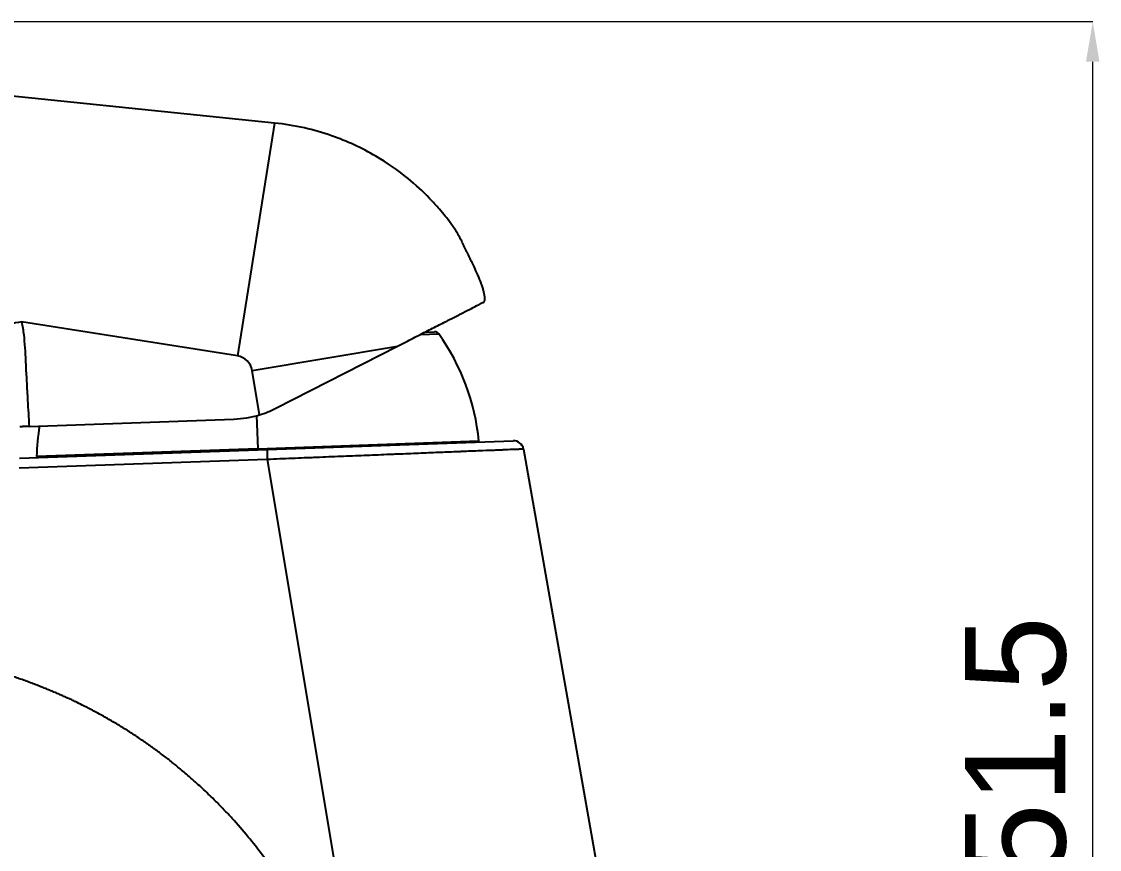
# Model space of a CAD drawing. Extents: x 1425 to 2779, y 0 to 992.
# Drawn here: x 2195.6 to 2302.8, y 429.8 to 512.1 of the extents above; entities that cross this region are included whole.
import ezdxf

# ---------------------------------------------------------------- set-up
doc = ezdxf.new("R2010")
doc.units = 0
doc.header["$LTSCALE"] = 10
doc.header["$MEASUREMENT"] = 0
doc.header["$PDMODE"] = 3
doc.header["$PDSIZE"] = -10
doc.layers.get('0').update_dxf_attribs({"linetype": 'CONTINUOUS'})
doc.layers.get('DEFPOINTS').update_dxf_attribs({"linetype": 'CONTINUOUS'})
doc.layers.add('1', color=7, linetype='CONTINUOUS')
doc.styles.add('Daelim Dimension', font='')
doc.styles.get('Daelim Dimension').set_extended_font_data('나눔고딕')
doc.dimstyles.new('DEFAULT', dxfattribs={"dimscale": 2, "dimtxt": 2, "dimasz": 2, "dimexe": 0, "dimexo": 2, "dimgap": 1, "dimtad": 1, "dimdec": 1, "dimzin": 9, "dimdsep": 46, "dimtxsty": 'Daelim Dimension', "dimcen": 0.5, "dimclrd": 252, "dimclre": 252, "dimclrt": 3, "dimadec": 1, "dimazin": 0, "dimtfac": 1, "dimtdec": 1, "dimtix": 1, "dimtmove": 0, "dimatfit": 3, "dimfxl": 1, "dimtolj": 1, "dimtzin": 1, "dimlwd": 9, "dimlwe": 9, "dimarcsym": 0})

# ---------------------------------------------------------------- blocks, each defined once
blk = doc.blocks.new('*D17')
at = {"color": 5, "lineweight": 9, "ltscale": 0.5, "transparency": 16777216}
for p, q in [((2125.99, 512.1), (2302.11, 512.1)), ((2302.11, 364.43), (2302.11, 508.1)), ((2268.77, 360.43), (2302.11, 360.43))]:
    blk.add_line(p, q, dxfattribs=at)
at = {"color": 5, "ltscale": 0.5, "transparency": 16777216}
for points in [[(2301.44, 508.1), (2302.78, 508.1), (2302.11, 512.1)], [(2301.44, 364.43), (2302.78, 364.43), (2302.11, 360.43)]]:
    blk.add_solid(points, dxfattribs=at)
at = {"layer": 'DEFPOINTS', "color": 0, "ltscale": 0.5, "transparency": 16777216}
for p in [(2121.99, 512.1), (2302.11, 512.1), (2264.77, 360.43)]:
    blk.add_point(p, dxfattribs=at)
at = {"color": 7, "lineweight": -3, "ltscale": 0.5, "transparency": 16777216, "insert": (2294.47, 436.26), "char_height": 10, "attachment_point": 5, "rotation": 90, "style": 'Daelim Dimension'}
blk.add_mtext('\\A1;151.5', dxfattribs=at)

msp = doc.modelspace()

# ---------------------------------------------------------------- linework, layer by layer
at = {"layer": '1', "color": 7, "linetype": 'Continuous', "lineweight": -3}
for p, q in [((2220.76, 502.01), (2121.99, 512.1)), ((2220.76, 502.01), (2217.1, 478.86)), ((2217.1, 478.86), (2195.62, 482.26)), ((2235.89, 481.23), (2236.68, 481.26)), ((2235.26, 480.99), (2237.11, 481.05)), ((2218.54, 477.42), (2232.99, 479.84)), ((2220.91, 473.67), (2232.99, 479.84)), ((2219.27, 473.01), (2218.54, 477.42)), ((2196.36, 471.86), (2216.72, 472.58)), ((2218.98, 472.93), (2219.09, 469.64)), ((2195.4, 468.71), (2220.07, 469.57)), ((2219.09, 469.64), (2197.11, 468.87)), ((2219.09, 469.64), (2241.08, 470.41)), ((2219.1, 469.54), (2219.09, 469.64)), ((2220.07, 469.57), (2244.5, 470.43)), ((2239.19, 470.24), (2239.08, 470.34)), ((2245.52, 469.6), (2254.64, 417.89)), ((2220.05, 468.57), (2195.38, 467.71)), ((2199.11, 468.94), (2199.01, 468.84)), ((2220.05, 468.57), (2238.04, 360.43))]:
    msp.add_line(p, q, dxfattribs=at)
for centre, radius, start, end in [((2236.7, 480.76), 0.5, 35.4074, 92), ((2219.14, 468.28), 22.04, 5.5395, 35.4074), ((2216.37, 482.58), 10, 272.0453, 286.8952), ((2219.14, 468.28), 22.04, 170.5591, 178.4605), ((2244.54, 469.43), 1, 10, 92)]:
    msp.add_arc(centre, radius, start, end, dxfattribs=at)
for centre, major_axis, ratio, start_param, end_param in [((2195.67, 482.26), (-0.981, -0.195), 0.010859, 4.766964, 6.079465), ((2220.1, 468.57), (-0.035, 0.999), 0.055582, 0, 1.568855)]:
    msp.add_ellipse(centre, major_axis=major_axis, ratio=ratio, start_param=start_param, end_param=end_param, dxfattribs=at)
for points, knots in [([(2238.93, 491.09), (2238.73, 491.41), (2238.18, 492.23), (2237.25, 493.37), (2235.87, 494.89), (2233.83, 496.76), (2230.63, 498.99), (2227.11, 500.61), (2223.68, 501.59), (2221.76, 501.91), (2220.76, 502.01)], [0, 0, 0, 0, 0.052703, 0.134478, 0.201625, 0.333894, 0.51189, 0.734261, 0.861857, 1, 1, 1, 1]), ([(2240.51, 487.94), (2240.46, 488.04), (2240.36, 488.24), (2240.22, 488.54), (2240.12, 488.73), (2240.05, 488.88), (2240.02, 488.95), (2239.98, 489.02), (2239.96, 489.07), (2239.95, 489.1), (2239.89, 489.21), (2239.84, 489.31), (2239.75, 489.49), (2239.71, 489.57), (2239.62, 489.75), (2239.58, 489.83), (2239.52, 489.95), (2239.5, 489.99), (2239.46, 490.07), (2239.44, 490.11), (2239.39, 490.22), (2239.32, 490.37), (2239.25, 490.5), (2239.19, 490.62), (2239.16, 490.67), (2239.13, 490.74), (2239.12, 490.75), (2239.11, 490.78), (2239.1, 490.79), (2239.09, 490.83), (2239.07, 490.85), (2239.04, 490.91), (2239, 490.99), (2238.97, 491.05), (2238.96, 491.08), (2238.95, 491.09), (2238.94, 491.11), (2238.94, 491.11), (2238.94, 491.12), (2238.93, 491.13), (2238.93, 491.14), (2238.93, 491.14), (2238.93, 491.14)], [0, 0, 0, 0, 0.062413, 0.124826, 0.187239, 0.187239, 0.218446, 0.234049, 0.234049, 0.249653, 0.249653, 0.312066, 0.312066, 0.374479, 0.374479, 0.436892, 0.436892, 0.468099, 0.468099, 0.499305, 0.499305, 0.561718, 0.624131, 0.624131, 0.686544, 0.686544, 0.702148, 0.702148, 0.717751, 0.717751, 0.748958, 0.748958, 0.811371, 0.873784, 0.873784, 0.90499, 0.920594, 0.920594, 0.936197, 0.936197, 0.99861, 1, 1, 1, 1]), ([(2241.57, 484.22), (2241.6, 484.23), (2241.62, 484.26), (2241.64, 484.31), (2241.65, 484.33), (2241.66, 484.37), (2241.66, 484.38), (2241.67, 484.41), (2241.67, 484.42), (2241.68, 484.5), (2241.68, 484.56), (2241.67, 484.68), (2241.67, 484.72), (2241.66, 484.78), (2241.66, 484.79), (2241.66, 484.81), (2241.65, 484.84), (2241.65, 484.88), (2241.63, 485), (2241.61, 485.1), (2241.58, 485.24), (2241.57, 485.26), (2241.56, 485.32), (2241.55, 485.35), (2241.53, 485.43), (2241.51, 485.49), (2241.46, 485.67), (2241.42, 485.79), (2241.36, 485.95), (2241.35, 485.98), (2241.33, 486.04), (2241.32, 486.07), (2241.28, 486.17), (2241.26, 486.23), (2241.24, 486.29)], [0, 0, 0, 0, 0.125, 0.125, 0.1875, 0.1875, 0.21875, 0.21875, 0.25, 0.25, 0.375, 0.375, 0.4375, 0.4375, 0.453125, 0.453125, 0.46875, 0.5, 0.5, 0.625, 0.625, 0.65625, 0.65625, 0.6875, 0.6875, 0.75, 0.75, 0.875, 0.875, 0.90625, 0.90625, 0.9375, 0.9375, 1, 1, 1, 1]), ([(2232.99, 479.84), (2233.53, 480.11), (2234.04, 480.38), (2235.04, 480.88), (2235.51, 481.13), (2236.43, 481.59), (2236.86, 481.81), (2237.49, 482.13), (2237.69, 482.24), (2237.93, 482.36), (2237.98, 482.39), (2238.08, 482.44), (2238.22, 482.51), (2238.36, 482.58), (2238.82, 482.81), (2239.16, 482.99), (2239.79, 483.31), (2240.08, 483.46), (2240.6, 483.72), (2240.83, 483.84), (2241.06, 483.96), (2241.09, 483.97), (2241.14, 484), (2241.16, 484.01), (2241.24, 484.05), (2241.28, 484.07), (2241.41, 484.14), (2241.5, 484.18), (2241.57, 484.22)], [0, 0, 0, 0, 0.125, 0.125, 0.25, 0.25, 0.375, 0.375, 0.4375, 0.4375, 0.453125, 0.453125, 0.46875, 0.5, 0.5, 0.625, 0.625, 0.75, 0.75, 0.875, 0.875, 0.890625, 0.890625, 0.90625, 0.90625, 0.9375, 0.9375, 1, 1, 1, 1]), ([(2195.62, 482.26), (2195.66, 482.05), (2195.7, 481.83), (2195.77, 481.4), (2195.8, 481.19), (2195.88, 480.54), (2195.91, 480.1), (2195.97, 479.24), (2195.99, 478.8), (2196.02, 478.26), (2196.02, 478.15), (2196.03, 477.93), (2196.04, 477.83), (2196.05, 477.5), (2196.06, 477.28), (2196.1, 476.63), (2196.12, 476.2), (2196.16, 475.55), (2196.17, 475.33), (2196.2, 474.9), (2196.21, 474.68), (2196.27, 473.59), (2196.31, 472.73), (2196.36, 471.86)], [0, 0, 0, 0, 0.0625, 0.0625, 0.125, 0.125, 0.25, 0.25, 0.375, 0.375, 0.40625, 0.40625, 0.4375, 0.4375, 0.5, 0.5, 0.625, 0.625, 0.6875, 0.6875, 0.75, 0.75, 1, 1, 1, 1]), ([(2219.27, 473.01), (2219.56, 473.1), (2219.83, 473.19), (2220.38, 473.41), (2220.65, 473.54), (2220.91, 473.67)], [0, 0, 0, 0, 0.5, 0.5, 1, 1, 1, 1]), ([(2196.36, 471.86), (2196.3, 471.86), (2196.19, 471.85), (2196.08, 471.85), (2195.98, 471.84), (2195.93, 471.84), (2195.83, 471.84), (2195.79, 471.84), (2195.7, 471.83), (2195.66, 471.83), (2195.59, 471.83), (2195.56, 471.83), (2195.51, 471.83), (2195.49, 471.83), (2195.45, 471.82), (2195.44, 471.82), (2195.43, 471.82)], [0, 0, 0, 0, 0.125, 0.25, 0.25, 0.375, 0.375, 0.5, 0.5, 0.625, 0.625, 0.75, 0.75, 0.875, 0.875, 1, 1, 1, 1]), ([(2245.52, 469.6), (2245.52, 469.6), (2245.51, 469.6), (2245.48, 469.6), (2245.47, 469.6), (2245.44, 469.6), (2245.43, 469.6), (2245.42, 469.6), (2245.41, 469.6), (2245.31, 469.59), (2245.18, 469.59), (2244.85, 469.57), (2244.65, 469.57), (2244.15, 469.55), (2243.87, 469.53), (2243.5, 469.52), (2243.46, 469.52), (2243.37, 469.51), (2243.24, 469.51), (2243.11, 469.5), (2242.84, 469.49), (2242.65, 469.48), (2242.05, 469.46), (2241.61, 469.44), (2240.68, 469.41), (2240.18, 469.39), (2239.51, 469.36), (2239.3, 469.35), (2239.09, 469.34), (2238.95, 469.34), (2238.88, 469.33), (2238.52, 469.32), (2238.23, 469.31), (2237.34, 469.27), (2236.72, 469.25), (2235.43, 469.19), (2234.76, 469.17), (2233.72, 469.12), (2233.37, 469.11), (2232.92, 469.09), (2232.83, 469.09), (2232.65, 469.08), (2232.56, 469.08), (2232.28, 469.07), (2232.1, 469.06), (2231.18, 469.02), (2230.43, 468.99), (2228.91, 468.93), (2228.13, 468.9), (2226.56, 468.84), (2225.76, 468.8), (2224.84, 468.77), (2224.74, 468.76), (2224.54, 468.75), (2224.23, 468.74), (2223.93, 468.73), (2223.32, 468.71), (2222.91, 468.69), (2221.69, 468.64), (2220.87, 468.61), (2220.05, 468.57)], [0, 0, 0, 0, 0.03125, 0.03125, 0.046875, 0.046875, 0.054688, 0.054688, 0.0625, 0.0625, 0.125, 0.125, 0.1875, 0.1875, 0.25, 0.25, 0.257813, 0.257813, 0.265625, 0.28125, 0.28125, 0.3125, 0.3125, 0.375, 0.375, 0.4375, 0.4375, 0.453125, 0.460938, 0.460938, 0.46875, 0.46875, 0.5, 0.5, 0.5625, 0.5625, 0.625, 0.625, 0.65625, 0.65625, 0.664063, 0.664063, 0.671875, 0.671875, 0.6875, 0.6875, 0.75, 0.75, 0.8125, 0.8125, 0.875, 0.875, 0.882813, 0.882813, 0.890625, 0.90625, 0.90625, 0.9375, 0.9375, 1, 1, 1, 1]), ([(2229.02, 407.82), (2229.01, 407.86), (2229, 407.94), (2228.98, 408.05), (2228.95, 408.17), (2228.93, 408.29), (2228.9, 408.42), (2228.88, 408.54), (2228.85, 408.67), (2228.83, 408.81), (2228.8, 408.95), (2228.77, 409.09), (2228.74, 409.23), (2228.71, 409.37), (2228.67, 409.52), (2228.64, 409.68), (2228.6, 409.83), (2228.57, 409.99), (2228.5, 410.29), (2228.39, 410.73), (2228.25, 411.3), (2228.1, 411.87), (2227.89, 412.63), (2227.61, 413.57), (2227.25, 414.7), (2226.86, 415.81), (2226.45, 416.89), (2226.02, 417.99), (2225.55, 419.07), (2225.05, 420.17), (2224.6, 421.09), (2224.2, 421.89), (2223.85, 422.55), (2223.48, 423.24), (2223.08, 423.94), (2222.66, 424.66), (2222.24, 425.36), (2221.8, 426.05), (2221.37, 426.71), (2220.94, 427.35), (2220.5, 427.99), (2220.04, 428.62), (2219.27, 429.66), (2218.13, 431.11), (2216.84, 432.6), (2215.74, 433.77), (2215, 434.53), (2214.33, 435.18), (2213.76, 435.73), (2213.11, 436.32), (2212.33, 437.02), (2211.43, 437.79), (2210.48, 438.56), (2209.56, 439.27), (2208.63, 439.95), (2207.69, 440.61), (2206.72, 441.26), (2205.72, 441.9), (2204.69, 442.52), (2203.62, 443.13), (2202.6, 443.68), (2201.72, 444.13), (2201.08, 444.44), (2200.69, 444.63), (2200.39, 444.77), (2200.1, 444.9), (2199.73, 445.07), (2199.34, 445.24), (2198.94, 445.42), (2198.52, 445.59), (2198.09, 445.77), (2197.64, 445.95), (2196.97, 446.21), (2196.08, 446.55), (2194.97, 446.93), (2194.02, 447.24), (2193.24, 447.47), (2192.6, 447.66), (2191.92, 447.84), (2191.2, 448.03), (2190.47, 448.2), (2189.71, 448.37), (2188.9, 448.54), (2187.98, 448.72), (2187.18, 448.86), (2186.55, 448.95), (2186.14, 449.01), (2185.76, 449.07), (2185.39, 449.11), (2185.05, 449.16), (2184.73, 449.2), (2184.43, 449.23), (2184.15, 449.26), (2183.9, 449.28), (2183.66, 449.31), (2183.52, 449.32), (2183.45, 449.33)], [0, 0, 0, 0, 0.001722, 0.003493, 0.005312, 0.007181, 0.009098, 0.011064, 0.013079, 0.015143, 0.017255, 0.019417, 0.021627, 0.023886, 0.026194, 0.028551, 0.030957, 0.033412, 0.035916, 0.044843, 0.053773, 0.062705, 0.071639, 0.089453, 0.107255, 0.125042, 0.142813, 0.159615, 0.178421, 0.196283, 0.214145, 0.225121, 0.236495, 0.248267, 0.260437, 0.273006, 0.285973, 0.297883, 0.309792, 0.321701, 0.332843, 0.344716, 0.357321, 0.391409, 0.428502, 0.446363, 0.464224, 0.47666, 0.48863, 0.500136, 0.516305, 0.536032, 0.553888, 0.571744, 0.588783, 0.606124, 0.623767, 0.641712, 0.659958, 0.678505, 0.697607, 0.712521, 0.723246, 0.729784, 0.732134, 0.738106, 0.744296, 0.750703, 0.757328, 0.76417, 0.771229, 0.778506, 0.786001, 0.803833, 0.821665, 0.839497, 0.848838, 0.858842, 0.869507, 0.880834, 0.892822, 0.903517, 0.915984, 0.930224, 0.946236, 0.952791, 0.959013, 0.964901, 0.970456, 0.975677, 0.980565, 0.985119, 0.989339, 0.993226, 0.99678, 1, 1, 1, 1])]:
    msp.add_open_spline(points, degree=3, knots=knots, dxfattribs=at)
for points in [[(2241.24, 486.29), (2241.01, 486.85), (2240.77, 487.4), (2240.51, 487.94)], [(2218.54, 477.42), (2218.41, 478.17), (2217.83, 478.74), (2217.1, 478.86)]]:
    msp.add_open_spline(points, degree=3, dxfattribs=at)

# ---------------------------------------------------------------- dimensions: what is measured, and where the dimension line sits
at = {"color": 5, "lineweight": -3, "ltscale": 0.5}
dim = msp.add_linear_dim(base=(2302.11, 512.1), p1=(2264.77, 360.43), p2=(2121.99, 512.1), angle=90, text='151.5', dimstyle='DEFAULT', override={"dimtxt": 5, "dimclrd": 5, "dimclre": 5, "dimclrt": 7}, dxfattribs=at)
dim.commit()
dim.dimension.update_dxf_attribs({"geometry": '*D17', "text_midpoint": (2294.47, 436.26)})

doc.saveas('drawing.dxf')
